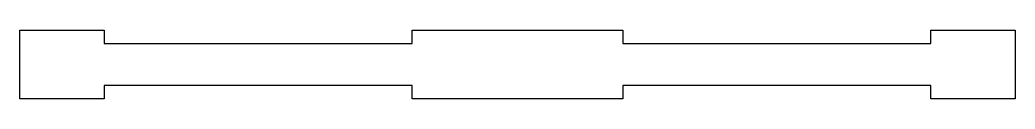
# Model space of a CAD drawing. Header units: millimetres. Extents: x -14 to 222, y -14 to 2.
import ezdxf

# ---------------------------------------------------------------- set-up
doc = ezdxf.new("R2010")
doc.units = ezdxf.units.MM
doc.layers.get('0').update_dxf_attribs({"linetype": 'CONTINUOUS'})

msp = doc.modelspace()

# ---------------------------------------------------------------- linework, layer by layer
msp.add_lwpolyline([(129.41, 2.25), (129.41, -0.95), (202.41, -0.95), (202.41, 2.25), (222.41, 2.25), (222.41, -14.15), (202.41, -14.15), (202.41, -10.95), (129.41, -10.95), (129.41, -14.15), (79.41, -14.15), (79.41, -10.95), (6.41, -10.95), (6.41, -14.15), (-13.59, -14.15), (-13.59, 2.25), (6.41, 2.25), (6.41, -0.95), (79.41, -0.95), (79.41, 2.25)], close=True)

doc.saveas('drawing.dxf')
